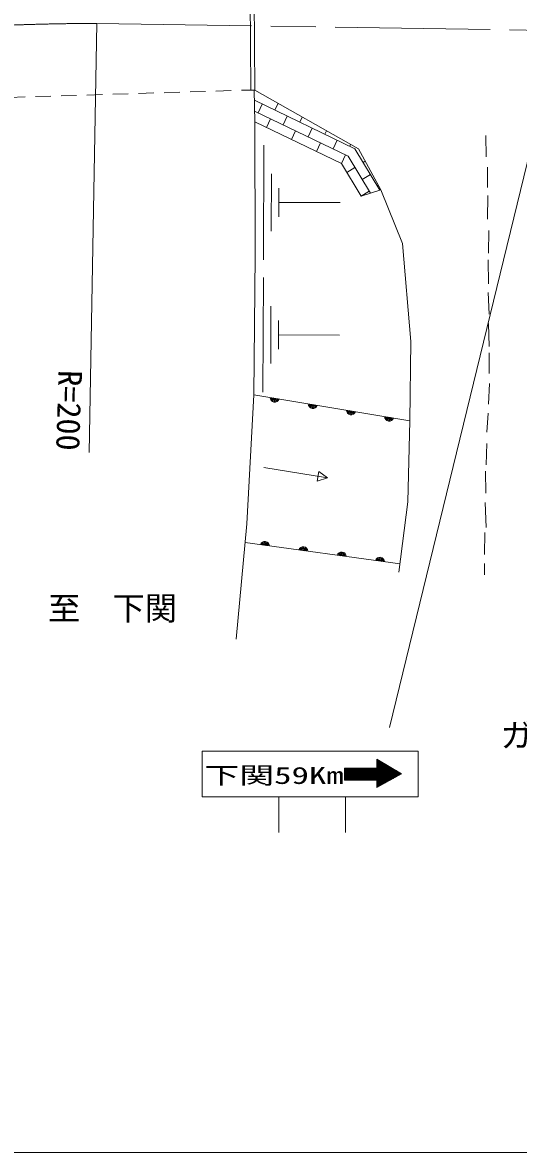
# Model space of a CAD drawing. Units: millimetres, scale not verified. Extents: x 40000 to 680000, y 20000 to 380000.
# Drawn here: x 209420 to 247869, y 205000 to 292584 of the extents above; entities that cross this region are included whole.
import ezdxf
from ezdxf.enums import TextEntityAlignment as Align

# ---------------------------------------------------------------- set-up
doc = ezdxf.new("R2010")
doc.units = ezdxf.units.MM
doc.header["$LTSCALE"] = 1000
doc.linetypes.add('CHAIN', pattern=[18.5, 12, -1.5, 3.5, -1.5])
for name, color, linetype, lineweight in [('M-BGD', 7, 'Continuous', 13), ('M-BMK', 2, 'CHAIN', 13), ('M-BMK-SRVR', 3, 'Continuous', 13), ('M-STR-HTXT', 7, 'Continuous', 13), ('M-STR-STRC', 7, 'Continuous', 13), ('M-TTL-BAND', 7, 'Continuous', 13)]:
    doc.layers.add(name, color=color, linetype=linetype, lineweight=lineweight)
doc.layers.add('M-BGD-HTXT', color=7, linetype='Continuous')
doc.styles.add('ＭＳ ゴシック', font='')
doc.styles.get('ＭＳ ゴシック').set_extended_font_data('MS Gothic')

msp = doc.modelspace()

# ---------------------------------------------------------------- linework, layer by layer
at = {"layer": 'M-BGD'}
for p, q in [((227016, 301241), (227124, 287356)), ((227330, 301232), (227438, 287347)), ((224403, 287273), (225603, 287310)), ((226402, 287334), (227124, 287356)), ((227124, 287356), (227438, 287347)), ((227374, 287349), (227429, 284880)), ((235466, 282799), (227438, 287347)), ((208411, 286786), (209610, 286822)), ((210410, 286846), (211609, 286883)), ((212409, 286907), (213608, 286944)), ((214408, 286968), (215607, 287005)), ((216407, 287029), (217606, 287066)), ((218406, 287090), (219606, 287127)), ((220405, 287151), (221605, 287188)), ((222404, 287212), (223604, 287249)), ((235192, 282809), (227392, 286563)), ((234665, 282230), (227410, 285722)), ((227683, 285591), (228008, 286266)), ((228977, 285800), (229214, 286293)), ((227429, 284880), (234138, 281651)), ((228326, 284449), (228651, 285124)), ((229620, 284658), (229945, 285334)), ((230914, 284868), (231094, 285242)), ((230264, 283516), (230589, 284192)), ((231557, 283726), (231883, 284402)), ((232851, 283935), (232975, 284191)), ((245348, 283833), (245366, 282183)), ((228095, 274196), (228125, 283094)), ((232201, 282584), (232526, 283260)), ((233495, 282793), (233820, 283469)), ((234789, 283003), (234855, 283141)), ((234138, 281651), (234463, 282327)), ((236395, 279360), (234665, 282230)), ((237127, 279599), (235192, 282809)), ((237206, 279624), (235466, 282799)), ((234138, 281651), (235663, 279122)), ((234553, 280963), (235195, 281350)), ((235838, 281738), (235995, 281833)), ((245474, 281376), (245483, 279797)), ((228695, 276419), (228711, 280867)), ((235750, 280430), (236393, 280817)), ((229292, 277529), (229300, 279753)), ((235663, 279122), (237206, 279624)), ((235663, 279122), (236305, 279509)), ((236948, 279896), (237030, 279946)), ((229296, 278641), (234041, 278625)), ((245492, 279178), (245474, 277348)), ((245572, 276460), (245554, 274720)), ((245518, 274200), (245554, 272334)), ((228060, 263935), (228090, 272832)), ((245518, 271661), (245608, 269975)), ((228661, 266157), (228676, 270606)), ((229258, 267267), (229265, 269492)), ((245554, 269257), (245590, 267481)), ((229261, 268380), (234006, 268364)), ((245590, 266979), (245608, 265383)), ((245626, 264602), (245554, 263006)), ((227357, 263730), (239448, 261721)), ((245536, 262306), (245411, 260835)), ((245411, 259947), (245357, 258314)), ((228128, 258097), (233062, 257282)), ((232261, 257034), (232383, 257774)), ((232383, 257774), (233062, 257282)), ((245321, 257812), (245339, 256108)), ((233062, 257282), (232261, 257034)), ((245303, 255381), (245357, 253444)), ((238689, 250623), (226667, 252270)), ((245267, 253049), (245249, 251345)), ((245231, 250645), (245249, 249784))]:
    msp.add_line(p, q, dxfattribs=at)
for points in [[(227429, 284880), (227465, 274529), (227357, 263730)], [(239448, 261721), (239520, 267856), (238874, 275462), (237206, 279624)], [(225976, 244786), (226801, 253720), (227357, 263730)], [(239448, 261721), (239305, 255424), (238605, 249970)]]:
    msp.add_lwpolyline(points, dxfattribs=at)
for centre, radius, start, end in [((228972, 263516), 354, 179.36266, 341.76784), ((228972, 263516), 283, 181.5867, 339.5438), ((228972, 263516), 212, 185.33303, 335.79747), ((228972, 263516), 142, 193.04476, 328.08574), ((228972, 263516), 100, 203.36242, 317.76808), ((231932, 263025), 354, 179.36266, 341.76784), ((231932, 263025), 283, 181.5867, 339.5438), ((231932, 263025), 212, 185.33303, 335.79747), ((231932, 263025), 142, 193.04476, 328.08574), ((231932, 263025), 100, 203.36242, 317.76808), ((234891, 262533), 354, 179.36266, 341.76784), ((234891, 262533), 283, 181.5867, 339.5438), ((234891, 262533), 212, 185.33303, 335.79747), ((234891, 262533), 142, 193.04476, 328.08574), ((234891, 262533), 100, 203.36242, 317.76808), ((237851, 262041), 354, 179.36266, 341.76784), ((237851, 262041), 283, 181.5867, 339.5438), ((237851, 262041), 212, 185.33303, 335.79747), ((237851, 262041), 142, 193.04476, 328.08574), ((237851, 262041), 100, 203.36242, 317.76808), ((228212, 252004), 354, 0.99625, 163.40143), ((228212, 252004), 283, 3.22029, 161.17739), ((228212, 252004), 212, 6.96662, 157.43107), ((228212, 252004), 142, 14.67835, 149.71934), ((228212, 252004), 100, 24.99601, 139.40168), ((231184, 251597), 354, 0.99625, 163.40143), ((231184, 251597), 283, 3.22029, 161.17739), ((231184, 251597), 212, 6.96662, 157.43107), ((231184, 251597), 142, 14.67835, 149.71934), ((231184, 251597), 100, 24.99601, 139.40168), ((234157, 251190), 354, 0.99625, 163.40143), ((234157, 251190), 283, 3.22029, 161.17739), ((234157, 251190), 212, 6.96662, 157.43107), ((234157, 251190), 142, 14.67835, 149.71934), ((234157, 251190), 100, 24.99601, 139.40168), ((237129, 250782), 354, 0.99625, 163.40143), ((237129, 250782), 283, 3.22029, 161.17739), ((237129, 250782), 212, 6.96662, 157.43107), ((237129, 250782), 142, 14.67835, 149.71934), ((237129, 250782), 100, 24.99601, 139.40168)]:
    msp.add_arc(centre, radius, start, end, dxfattribs=at)
at = {"layer": 'M-BMK'}
msp.add_line((215172, 292525), (270517, 291655), dxfattribs=at)
msp.add_arc((216133, 80994), 211533, 90.26029, 95.01589, dxfattribs=at)
at = {"layer": 'M-BMK-SRVR'}
msp.add_line((215172, 292525), (214584, 259254), dxfattribs=at)
at = {"layer": 'M-STR-STRC'}
for p, q in [((249068, 283793), (237861, 237942)), ((240085, 236112), (240085, 232560)), ((234380, 233894), (235215, 234792)), ((234380, 233975), (235140, 234792)), ((234380, 234056), (235065, 234792)), ((234381, 234783), (234391, 234794)), ((234381, 234298), (234841, 234793)), ((234381, 234379), (234766, 234793)), ((234381, 234460), (234691, 234793)), ((234381, 234540), (234616, 234793)), ((234381, 234621), (234541, 234793)), ((234381, 234702), (234466, 234793)), ((234381, 234136), (234990, 234792)), ((234381, 234217), (234915, 234792)), ((234381, 234791), (235380, 233862)), ((234426, 233862), (235290, 234792)), ((234459, 234794), (235461, 233862)), ((234501, 233862), (235365, 234791)), ((234540, 234793), (235542, 233862)), ((234576, 233862), (235440, 234791)), ((234621, 234793), (235622, 233862)), ((234651, 233862), (235515, 234791)), ((234702, 234793), (235703, 233862)), ((234726, 233862), (235589, 234791)), ((234783, 234793), (235784, 233862)), ((234801, 233862), (235664, 234791)), ((234863, 234793), (235864, 233862)), ((234876, 233862), (235739, 234791)), ((234944, 234792), (235945, 233862)), ((234951, 233862), (235814, 234790)), ((235025, 234792), (236026, 233862)), ((235026, 233862), (235889, 234790)), ((235101, 233862), (235964, 234790)), ((235106, 234792), (236106, 233862)), ((235176, 233862), (236039, 234790)), ((235187, 234792), (236187, 233862)), ((235251, 233862), (236114, 234790)), ((235268, 234792), (236268, 233862)), ((235326, 233862), (236189, 234789)), ((235349, 234791), (236349, 233862)), ((235401, 233862), (236263, 234789)), ((235430, 234791), (236429, 233862)), ((235476, 233862), (236338, 234789)), ((235511, 234791), (236510, 233862)), ((235551, 233862), (236413, 234789)), ((235592, 234791), (236591, 233862)), ((235626, 233862), (236488, 234789)), ((235673, 234791), (236671, 233862)), ((235701, 233862), (236563, 234789)), ((235754, 234791), (236752, 233862)), ((235776, 233862), (236638, 234788)), ((235834, 234790), (236833, 233862)), ((235851, 233862), (236713, 234788)), ((235915, 234790), (237283, 233519)), ((235927, 233862), (236788, 234788)), ((235996, 234790), (237334, 233546)), ((236002, 233862), (236863, 234788)), ((236077, 233862), (237337, 235217)), ((236077, 234790), (237385, 233574)), ((236152, 233862), (237385, 235189)), ((236158, 234790), (237435, 233602)), ((236227, 233862), (237434, 235160)), ((236239, 234789), (237486, 233630)), ((236302, 233862), (237482, 235131)), ((236320, 234789), (237537, 233657)), ((236377, 233862), (237531, 235103)), ((236401, 234789), (237588, 233685)), ((236452, 233862), (237579, 235074)), ((236482, 234789), (237639, 233713)), ((236527, 233862), (237628, 235046)), ((236563, 234789), (237690, 233740)), ((236602, 233862), (237676, 235017)), ((236644, 234788), (237741, 233768)), ((236677, 233862), (237724, 234988)), ((236724, 234788), (237792, 233796)), ((236752, 233862), (237773, 234960)), ((236805, 234788), (237843, 233824)), ((236827, 233862), (237821, 234931)), ((236878, 233433), (238112, 234759)), ((236878, 233352), (238160, 234731)), ((236879, 233757), (237918, 234874)), ((236879, 233676), (237967, 234845)), ((236879, 233595), (238015, 234817)), ((236879, 233514), (238063, 234788)), ((236880, 233838), (237870, 234902)), ((236881, 234889), (237240, 235275)), ((236881, 234808), (237288, 235246)), ((236881, 234868), (237945, 233879)), ((236881, 234793), (237894, 233851)), ((236882, 235051), (237143, 235332)), ((236882, 234970), (237192, 235303)), ((236882, 235092), (238097, 233962)), ((236882, 235017), (238046, 233934)), ((236882, 234942), (237995, 233907)), ((236883, 235214), (237046, 235389)), ((236883, 235132), (237095, 235361)), ((236883, 235241), (238199, 234018)), ((236883, 235166), (238148, 233990)), ((236884, 235457), (236901, 235475)), ((236884, 235376), (236949, 235446)), ((236884, 235295), (236998, 235418)), ((236884, 235390), (238301, 234073)), ((236884, 235316), (238250, 234045)), ((236885, 235465), (238352, 234101)), ((237048, 235388), (238403, 234128)), ((237269, 235257), (238454, 234156)), ((237491, 235126), (238504, 234184)), ((237712, 234996), (238555, 234212)), ((237934, 234865), (238606, 234239)), ((238155, 234734), (238657, 234267)), ((234380, 234116), (234654, 233862)), ((234380, 234041), (234573, 233862)), ((234380, 233966), (234492, 233862)), ((234380, 233891), (234412, 233862)), ((234381, 234716), (235299, 233862)), ((234381, 234641), (235219, 233862)), ((234381, 234566), (235138, 233862)), ((234381, 234491), (235057, 233862)), ((234381, 234416), (234977, 233862)), ((234381, 234341), (234896, 233862)), ((234381, 234266), (234815, 233862)), ((234381, 234191), (234734, 233862)), ((236930, 233327), (238209, 234702)), ((237082, 233409), (238257, 234673)), ((237234, 233492), (238306, 234645)), ((237386, 233575), (238354, 234616)), ((237538, 233658), (238402, 234588)), ((237690, 233740), (238451, 234559)), ((237842, 233823), (238499, 234530)), ((237994, 233906), (238548, 234502)), ((238146, 233988), (238596, 234473)), ((238298, 234071), (238645, 234444)), ((238377, 234603), (238708, 234295)), ((238450, 234154), (238693, 234416)), ((238599, 234472), (238759, 234322)), ((238602, 234237), (238741, 234387)), ((238753, 234319), (238790, 234359)), ((236878, 233444), (236977, 233352)), ((236878, 233369), (236926, 233325)), ((236879, 233744), (237181, 233463)), ((236879, 233669), (237130, 233436)), ((236879, 233594), (237079, 233408)), ((236879, 233519), (237028, 233380)), ((236880, 233819), (237232, 233491)), ((229303, 232560), (229303, 229791)), ((234469, 232560), (234469, 229791))]:
    msp.add_line(p, q, dxfattribs=at)
msp.add_lwpolyline([(240085, 232560), (223345, 232560), (223345, 236112), (240085, 236112)], dxfattribs=at)
msp.add_lwpolyline([(236880, 233862), (236878, 233298), (238807, 234348), (236885, 235485), (236881, 234788), (234381, 234794), (234380, 233862)], close=True, dxfattribs=at)
at = {"layer": 'M-TTL-BAND'}
msp.add_line((40000, 205000), (579000, 205000), dxfattribs=at)

# ---------------------------------------------------------------- texts
at = {"layer": 'M-BGD-HTXT', "style": 'ＭＳ ゴシック'}
msp.add_text('至\u3000下関', height=1833, dxfattribs=at).set_placement((216396, 245719), align=Align.BOTTOM_CENTER)
at = {"layer": 'M-BMK-SRVR', "style": 'ＭＳ ゴシック'}
msp.add_text('R=200', height=1833, rotation=268.315, dxfattribs=at).set_placement((213127, 265636), align=Align.MIDDLE_LEFT)
at = {"layer": 'M-STR-HTXT', "style": 'ＭＳ ゴシック'}
msp.add_text('ガードレール L=5.0', height=1833, rotation=0.83, dxfattribs=at).set_placement((257755, 236022), align=Align.BOTTOM_CENTER)
at = {"layer": 'M-STR-STRC', "style": 'ＭＳ ゴシック', "width": 1.5}
msp.add_text('下関59Km', height=1320, dxfattribs=at).set_placement((228922, 233168), align=Align.BOTTOM_CENTER)

doc.saveas('drawing.dxf')
